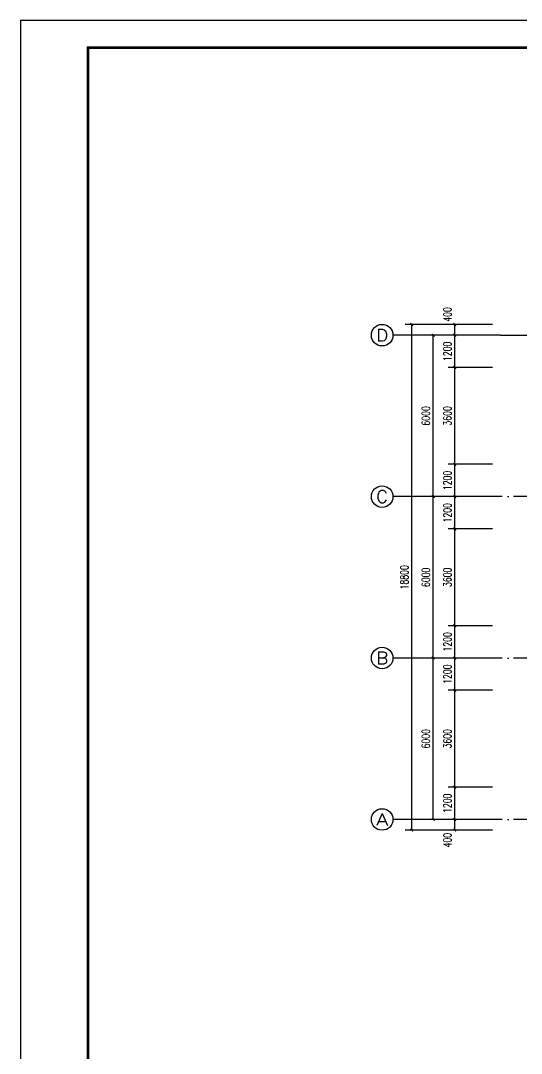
# Model space of a CAD drawing. Extents: x 4930511 to 5014611, y -422737 to -321054.
# Drawn here: x 4930511 to 4949126, y -401722 to -363337 of the extents above; entities that cross this region are included whole.
import ezdxf
from ezdxf.enums import TextEntityAlignment as Align

# ---------------------------------------------------------------- set-up
doc = ezdxf.new("R2010")
doc.units = 0
doc.header["$LTSCALE"] = 1000
doc.header["$MEASUREMENT"] = 0
doc.linetypes.add('DOTE', pattern=[2.42, 2, -0.2, 0.02, -0.2])
doc.layers.get('0').update_dxf_attribs({"linetype": 'CONTINUOUS'})
doc.layers.get('Defpoints').update_dxf_attribs({"linetype": 'CONTINUOUS'})
for name, color, linetype in [('AXIS', 3, 'CONTINUOUS'), ('AXIS_TEXT', 7, 'CONTINUOUS'), ('DOTE', 252, 'CONTINUOUS'), ('PUB_DIM', 3, 'CONTINUOUS'), ('PUB_TITLE', 4, 'CONTINUOUS')]:
    doc.layers.add(name, color=color, linetype=linetype)
doc.styles.add('_TCH_AXIS', font='COMPLEX', dxfattribs={"bigfont": 'GBCBIG'})
doc.styles.add('_TCH_DIM_T3', font='SIMPLEX', dxfattribs={"width": 0.705882, "bigfont": 'GBCBIG'})
doc.styles.add('COMPLEX', font='COMPLEX')
doc.dimstyles.new('_TCH_ARCH&&100', dxfattribs={"dimtxt": 297.5, "dimasz": 100, "dimexe": 250, "dimexo": 300, "dimgap": 126.25, "dimtad": 1, "dimdec": 0, "dimzin": 0, "dimdsep": 46, "dimtxsty": '_TCH_DIM_T3', "dimblk": 'ARCHTICK', "dimcen": 0.09, "dimclrt": 7, "dimazin": 2, "dimtfac": 1, "dimtdec": 0, "dimtix": 1, "dimtmove": 2, "dimatfit": 3, "dimfxl": 0, "dimtolj": 1, "dimtzin": 0, "dimarcsym": 0})

# ---------------------------------------------------------------- blocks, each defined once
blk = doc.blocks.new('_ArchTick')
at = {"color": 0, "linetype": 'ByBlock', "const_width": 0.4}
blk.add_lwpolyline([(-0.5, -0.5), (0.5, 0.5)], dxfattribs=at)
blk = doc.blocks.new('*D442')
at = {"layer": 'Defpoints', "color": 0}
for p in [(4946651, -393028), (4948351, -393028), (4948351, -393428)]:
    blk.add_point(p, dxfattribs=at)
at = {"layer": 'PUB_DIM', "color": 0, "lineweight": -2}
for p, q in [((4948051, -393028), (4946401, -393028)), ((4946651, -393428), (4946651, -393028)), ((4948051, -393428), (4946401, -393428))]:
    blk.add_line(p, q, dxfattribs=at)
at = {"layer": 'PUB_DIM', "color": 0, "lineweight": -2, "xscale": 100, "yscale": 100, "zscale": 100}
for p, rotation in [((4946651, -393028), 90), ((4946651, -393428), 270)]:
    blk.add_blockref('_ArchTick', p, dxfattribs=dict(at, rotation=rotation))
at = {"layer": 'PUB_DIM', "color": 7, "insert": (4946376, -393798), "char_height": 297.5, "attachment_point": 5, "rotation": 90, "style": '_TCH_DIM_T3'}
blk.add_mtext('\\A1;400', dxfattribs=at)
blk = doc.blocks.new('*D443')
at = {"layer": 'Defpoints', "color": 0}
for p in [(4946651, -391828), (4948351, -391828), (4948351, -393028)]:
    blk.add_point(p, dxfattribs=at)
at = {"layer": 'PUB_DIM', "color": 0, "lineweight": -2}
for p, q in [((4948051, -391828), (4946401, -391828)), ((4946651, -393028), (4946651, -391828)), ((4948051, -393028), (4946401, -393028))]:
    blk.add_line(p, q, dxfattribs=at)
at = {"layer": 'PUB_DIM', "color": 0, "lineweight": -2, "xscale": 100, "yscale": 100, "zscale": 100}
for p, rotation in [((4946651, -391828), 90), ((4946651, -393028), 270)]:
    blk.add_blockref('_ArchTick', p, dxfattribs=dict(at, rotation=rotation))
at = {"layer": 'PUB_DIM', "color": 7, "insert": (4946376, -392428), "char_height": 297.5, "attachment_point": 5, "rotation": 90, "style": '_TCH_DIM_T3'}
blk.add_mtext('\\A1;1200', dxfattribs=at)
blk = doc.blocks.new('*D444')
at = {"layer": 'Defpoints', "color": 0}
for p in [(4946651, -388228), (4948351, -388228), (4948351, -391828)]:
    blk.add_point(p, dxfattribs=at)
at = {"layer": 'PUB_DIM', "color": 0, "lineweight": -2}
for p, q in [((4948051, -388228), (4946401, -388228)), ((4946651, -391828), (4946651, -388228)), ((4948051, -391828), (4946401, -391828))]:
    blk.add_line(p, q, dxfattribs=at)
at = {"layer": 'PUB_DIM', "color": 0, "lineweight": -2, "xscale": 100, "yscale": 100, "zscale": 100}
for p, rotation in [((4946651, -388228), 90), ((4946651, -391828), 270)]:
    blk.add_blockref('_ArchTick', p, dxfattribs=dict(at, rotation=rotation))
at = {"layer": 'PUB_DIM', "color": 7, "insert": (4946376, -390028), "char_height": 297.5, "attachment_point": 5, "rotation": 90, "style": '_TCH_DIM_T3'}
blk.add_mtext('\\A1;3600', dxfattribs=at)
blk = doc.blocks.new('*D445')
at = {"layer": 'Defpoints', "color": 0}
for p in [(4946651, -387028), (4948351, -387028), (4948351, -388228)]:
    blk.add_point(p, dxfattribs=at)
at = {"layer": 'PUB_DIM', "color": 0, "lineweight": -2}
for p, q in [((4948051, -387028), (4946401, -387028)), ((4946651, -388228), (4946651, -387028)), ((4948051, -388228), (4946401, -388228))]:
    blk.add_line(p, q, dxfattribs=at)
at = {"layer": 'PUB_DIM', "color": 0, "lineweight": -2, "xscale": 100, "yscale": 100, "zscale": 100}
for p, rotation in [((4946651, -387028), 90), ((4946651, -388228), 270)]:
    blk.add_blockref('_ArchTick', p, dxfattribs=dict(at, rotation=rotation))
at = {"layer": 'PUB_DIM', "color": 7, "insert": (4946376, -387628), "char_height": 297.5, "attachment_point": 5, "rotation": 90, "style": '_TCH_DIM_T3'}
blk.add_mtext('\\A1;1200', dxfattribs=at)
blk = doc.blocks.new('*D477')
at = {"layer": 'Defpoints', "color": 0}
for p in [(4946651, -385828), (4948351, -385828), (4948351, -387028)]:
    blk.add_point(p, dxfattribs=at)
at = {"layer": 'PUB_DIM', "color": 0, "lineweight": -2}
for p, q in [((4948051, -385828), (4946401, -385828)), ((4946651, -387028), (4946651, -385828)), ((4948051, -387028), (4946401, -387028))]:
    blk.add_line(p, q, dxfattribs=at)
at = {"layer": 'PUB_DIM', "color": 0, "lineweight": -2, "xscale": 100, "yscale": 100, "zscale": 100}
for p, rotation in [((4946651, -385828), 90), ((4946651, -387028), 270)]:
    blk.add_blockref('_ArchTick', p, dxfattribs=dict(at, rotation=rotation))
at = {"layer": 'PUB_DIM', "color": 7, "insert": (4946376, -386428), "char_height": 297.5, "attachment_point": 5, "rotation": 90, "style": '_TCH_DIM_T3'}
blk.add_mtext('\\A1;1200', dxfattribs=at)
blk = doc.blocks.new('*D478')
at = {"layer": 'Defpoints', "color": 0}
for p in [(4946651, -382228), (4948351, -382228), (4948351, -385828)]:
    blk.add_point(p, dxfattribs=at)
at = {"layer": 'PUB_DIM', "color": 0, "lineweight": -2}
for p, q in [((4948051, -382228), (4946401, -382228)), ((4946651, -385828), (4946651, -382228)), ((4948051, -385828), (4946401, -385828))]:
    blk.add_line(p, q, dxfattribs=at)
at = {"layer": 'PUB_DIM', "color": 0, "lineweight": -2, "xscale": 100, "yscale": 100, "zscale": 100}
for p, rotation in [((4946651, -382228), 90), ((4946651, -385828), 270)]:
    blk.add_blockref('_ArchTick', p, dxfattribs=dict(at, rotation=rotation))
at = {"layer": 'PUB_DIM', "color": 7, "insert": (4946376, -384028), "char_height": 297.5, "attachment_point": 5, "rotation": 90, "style": '_TCH_DIM_T3'}
blk.add_mtext('\\A1;3600', dxfattribs=at)
blk = doc.blocks.new('*D479')
at = {"layer": 'Defpoints', "color": 0}
for p in [(4946651, -381028), (4948351, -381028), (4948351, -382228)]:
    blk.add_point(p, dxfattribs=at)
at = {"layer": 'PUB_DIM', "color": 0, "lineweight": -2}
for p, q in [((4948051, -381028), (4946401, -381028)), ((4946651, -382228), (4946651, -381028)), ((4948051, -382228), (4946401, -382228))]:
    blk.add_line(p, q, dxfattribs=at)
at = {"layer": 'PUB_DIM', "color": 0, "lineweight": -2, "xscale": 100, "yscale": 100, "zscale": 100}
for p, rotation in [((4946651, -381028), 90), ((4946651, -382228), 270)]:
    blk.add_blockref('_ArchTick', p, dxfattribs=dict(at, rotation=rotation))
at = {"layer": 'PUB_DIM', "color": 7, "insert": (4946376, -381628), "char_height": 297.5, "attachment_point": 5, "rotation": 90, "style": '_TCH_DIM_T3'}
blk.add_mtext('\\A1;1200', dxfattribs=at)
blk = doc.blocks.new('*D480')
at = {"layer": 'Defpoints', "color": 0}
for p in [(4946651, -379828), (4948351, -379828), (4948351, -381028)]:
    blk.add_point(p, dxfattribs=at)
at = {"layer": 'PUB_DIM', "color": 0, "lineweight": -2}
for p, q in [((4948051, -379828), (4946401, -379828)), ((4946651, -381028), (4946651, -379828)), ((4948051, -381028), (4946401, -381028))]:
    blk.add_line(p, q, dxfattribs=at)
at = {"layer": 'PUB_DIM', "color": 0, "lineweight": -2, "xscale": 100, "yscale": 100, "zscale": 100}
for p, rotation in [((4946651, -379828), 90), ((4946651, -381028), 270)]:
    blk.add_blockref('_ArchTick', p, dxfattribs=dict(at, rotation=rotation))
at = {"layer": 'PUB_DIM', "color": 7, "insert": (4946376, -380428), "char_height": 297.5, "attachment_point": 5, "rotation": 90, "style": '_TCH_DIM_T3'}
blk.add_mtext('\\A1;1200', dxfattribs=at)
blk = doc.blocks.new('*D481')
at = {"layer": 'Defpoints', "color": 0}
for p in [(4946651, -376228), (4948351, -376228), (4948351, -379828)]:
    blk.add_point(p, dxfattribs=at)
at = {"layer": 'PUB_DIM', "color": 0, "lineweight": -2}
for p, q in [((4948051, -376228), (4946401, -376228)), ((4946651, -379828), (4946651, -376228)), ((4948051, -379828), (4946401, -379828))]:
    blk.add_line(p, q, dxfattribs=at)
at = {"layer": 'PUB_DIM', "color": 0, "lineweight": -2, "xscale": 100, "yscale": 100, "zscale": 100}
for p, rotation in [((4946651, -376228), 90), ((4946651, -379828), 270)]:
    blk.add_blockref('_ArchTick', p, dxfattribs=dict(at, rotation=rotation))
at = {"layer": 'PUB_DIM', "color": 7, "insert": (4946376, -378028), "char_height": 297.5, "attachment_point": 5, "rotation": 90, "style": '_TCH_DIM_T3'}
blk.add_mtext('\\A1;3600', dxfattribs=at)
blk = doc.blocks.new('*D482')
at = {"layer": 'Defpoints', "color": 0}
for p in [(4946651, -375028), (4948351, -375028), (4948351, -376228)]:
    blk.add_point(p, dxfattribs=at)
at = {"layer": 'PUB_DIM', "color": 0, "lineweight": -2}
for p, q in [((4948051, -375028), (4946401, -375028)), ((4946651, -376228), (4946651, -375028)), ((4948051, -376228), (4946401, -376228))]:
    blk.add_line(p, q, dxfattribs=at)
at = {"layer": 'PUB_DIM', "color": 0, "lineweight": -2, "xscale": 100, "yscale": 100, "zscale": 100}
for p, rotation in [((4946651, -375028), 90), ((4946651, -376228), 270)]:
    blk.add_blockref('_ArchTick', p, dxfattribs=dict(at, rotation=rotation))
at = {"layer": 'PUB_DIM', "color": 7, "insert": (4946376, -375628), "char_height": 297.5, "attachment_point": 5, "rotation": 90, "style": '_TCH_DIM_T3'}
blk.add_mtext('\\A1;1200', dxfattribs=at)
blk = doc.blocks.new('*D483')
at = {"layer": 'Defpoints', "color": 0}
for p in [(4946651, -374628), (4948351, -374628), (4948351, -375028)]:
    blk.add_point(p, dxfattribs=at)
at = {"layer": 'PUB_DIM', "color": 0, "lineweight": -2}
for p, q in [((4948051, -374628), (4946401, -374628)), ((4946651, -375028), (4946651, -374628)), ((4948051, -375028), (4946401, -375028))]:
    blk.add_line(p, q, dxfattribs=at)
at = {"layer": 'PUB_DIM', "color": 0, "lineweight": -2, "xscale": 100, "yscale": 100, "zscale": 100}
for p, rotation in [((4946651, -374628), 90), ((4946651, -375028), 270)]:
    blk.add_blockref('_ArchTick', p, dxfattribs=dict(at, rotation=rotation))
at = {"layer": 'PUB_DIM', "color": 7, "insert": (4946376, -374258), "char_height": 297.5, "attachment_point": 5, "rotation": 90, "style": '_TCH_DIM_T3'}
blk.add_mtext('\\A1;400', dxfattribs=at)
blk = doc.blocks.new('*D406')
at = {"layer": 'AXIS', "color": 0, "lineweight": -2}
for p, q in [((4948051, -387028), (4945601, -387028)), ((4945851, -393028), (4945851, -387028)), ((4948051, -393028), (4945601, -393028))]:
    blk.add_line(p, q, dxfattribs=at)
at = {"layer": 'Defpoints', "color": 0}
for p in [(4945851, -387028), (4948351, -387028), (4948351, -393028)]:
    blk.add_point(p, dxfattribs=at)
at = {"layer": 'AXIS', "color": 0, "lineweight": -2, "xscale": 100, "yscale": 100, "zscale": 100}
for p, rotation in [((4945851, -387028), 90), ((4945851, -393028), 270)]:
    blk.add_blockref('_ArchTick', p, dxfattribs=dict(at, rotation=rotation))
at = {"layer": 'AXIS', "color": 7, "insert": (4945576, -390028), "char_height": 297.5, "attachment_point": 5, "rotation": 90, "style": '_TCH_DIM_T3'}
blk.add_mtext('\\A1;6000', dxfattribs=at)
blk = doc.blocks.new('*D407')
at = {"layer": 'AXIS', "color": 0, "lineweight": -2}
for p, q in [((4948051, -381028), (4945601, -381028)), ((4945851, -387028), (4945851, -381028)), ((4948051, -387028), (4945601, -387028))]:
    blk.add_line(p, q, dxfattribs=at)
at = {"layer": 'Defpoints', "color": 0}
for p in [(4945851, -381028), (4948351, -381028), (4948351, -387028)]:
    blk.add_point(p, dxfattribs=at)
at = {"layer": 'AXIS', "color": 0, "lineweight": -2, "xscale": 100, "yscale": 100, "zscale": 100}
for p, rotation in [((4945851, -381028), 90), ((4945851, -387028), 270)]:
    blk.add_blockref('_ArchTick', p, dxfattribs=dict(at, rotation=rotation))
at = {"layer": 'AXIS', "color": 7, "insert": (4945576, -384028), "char_height": 297.5, "attachment_point": 5, "rotation": 90, "style": '_TCH_DIM_T3'}
blk.add_mtext('\\A1;6000', dxfattribs=at)
blk = doc.blocks.new('*D408')
at = {"layer": 'AXIS', "color": 0, "lineweight": -2}
for p, q in [((4948051, -375028), (4945601, -375028)), ((4945851, -381028), (4945851, -375028)), ((4948051, -381028), (4945601, -381028))]:
    blk.add_line(p, q, dxfattribs=at)
at = {"layer": 'Defpoints', "color": 0}
for p in [(4945851, -375028), (4948351, -375028), (4948351, -381028)]:
    blk.add_point(p, dxfattribs=at)
at = {"layer": 'AXIS', "color": 0, "lineweight": -2, "xscale": 100, "yscale": 100, "zscale": 100}
for p, rotation in [((4945851, -375028), 90), ((4945851, -381028), 270)]:
    blk.add_blockref('_ArchTick', p, dxfattribs=dict(at, rotation=rotation))
at = {"layer": 'AXIS', "color": 7, "insert": (4945576, -378028), "char_height": 297.5, "attachment_point": 5, "rotation": 90, "style": '_TCH_DIM_T3'}
blk.add_mtext('\\A1;6000', dxfattribs=at)
blk = doc.blocks.new('*D409')
at = {"layer": 'AXIS', "color": 0, "lineweight": -2}
for p, q in [((4948051, -374628), (4944801, -374628)), ((4945051, -393428), (4945051, -374628)), ((4948051, -393428), (4944801, -393428))]:
    blk.add_line(p, q, dxfattribs=at)
at = {"layer": 'Defpoints', "color": 0}
for p in [(4945051, -374628), (4948351, -374628), (4948351, -393428)]:
    blk.add_point(p, dxfattribs=at)
at = {"layer": 'AXIS', "color": 0, "lineweight": -2, "xscale": 100, "yscale": 100, "zscale": 100}
for p, rotation in [((4945051, -374628), 90), ((4945051, -393428), 270)]:
    blk.add_blockref('_ArchTick', p, dxfattribs=dict(at, rotation=rotation))
at = {"layer": 'AXIS', "color": 7, "insert": (4944776, -384028), "char_height": 297.5, "attachment_point": 5, "rotation": 90, "style": '_TCH_DIM_T3'}
blk.add_mtext('\\A1;18800', dxfattribs=at)
blk = doc.blocks.new('_AXISO')
blk.add_circle((0, 0), 0.5)
at = {"layer": 'AXIS_TEXT', "style": 'COMPLEX', "width": 1.041667}
blk.add_attdef('A', text='', height=0.56, dxfattribs=at).set_placement((-0.25, -0.28), (0.25, -0.28), align=Align.FIT)

msp = doc.modelspace()

# ---------------------------------------------------------------- linework, layer by layer
at = {"layer": 'AXIS', "color": 0}
for p, q in [((4948351.2, -375028.2), (4944351.2, -375028.2)), ((4948351.2, -381028.2), (4944351.2, -381028.2)), ((4948351.2, -387028.2), (4944351.2, -387028.2)), ((4948351.2, -393028.2), (4944351.2, -393028.2))]:
    msp.add_line(p, q, dxfattribs=at)
at = {"layer": 'DOTE', "linetype": 'DOTE'}
for p, q in [((4948351.2, -375028.2), (4965351.2, -375028.2)), ((4965351.2, -381028.2), (4948351.2, -381028.2)), ((4965351.2, -387028.2), (4948351.2, -387028.2)), ((4965351.2, -393028.2), (4948351.2, -393028.2))]:
    msp.add_line(p, q, dxfattribs=at)
at = {"layer": 'PUB_TITLE', "color": 4}
msp.add_lwpolyline([(4930511.1, -422737.3), (5014611.1, -422737.3), (5014611.1, -363337.3), (4930511.1, -363337.3)], close=True, dxfattribs=at)
at = {"layer": 'PUB_TITLE', "color": 4, "const_width": 100}
msp.add_lwpolyline([(4933011.1, -421737.3), (5013611.1, -421737.3), (5013611.1, -364337.3), (4933011.1, -364337.3)], close=True, dxfattribs=at)

# ---------------------------------------------------------------- block references
at = {"layer": 'AXIS', "color": 0}
ref = msp.add_blockref('_AXISO', (4943951.2, -375028.2), dxfattribs=dict(at, xscale=800, yscale=800, zscale=800))
ref.add_attrib('A', 'D', dxfattribs={"layer": 'AXIS_TEXT', "color": 0, "height": 452.5, "style": '_TCH_AXIS', "width": 1.235294}).set_placement((4943724.9, -375254.5), (4944177.5, -375254.5), align=Align.FIT)
ref = msp.add_blockref('_AXISO', (4943951.2, -381028.2), dxfattribs=dict(at, xscale=800, yscale=800, zscale=800))
ref.add_attrib('A', 'C', dxfattribs={"layer": 'AXIS_TEXT', "color": 0, "height": 452.5, "style": '_TCH_AXIS', "width": 1.4}).set_placement((4943724.9, -381254.5), (4944177.5, -381254.5), align=Align.FIT)
ref = msp.add_blockref('_AXISO', (4943951.2, -387028.2), dxfattribs=dict(at, xscale=800, yscale=800, zscale=800))
ref.add_attrib('A', 'B', dxfattribs={"layer": 'AXIS_TEXT', "color": 0, "height": 452.5, "style": '_TCH_AXIS', "width": 1.235294}).set_placement((4943724.9, -387254.5), (4944177.5, -387254.5), align=Align.FIT)
ref = msp.add_blockref('_AXISO', (4943951.2, -393028.2), dxfattribs=dict(at, xscale=800, yscale=800, zscale=800))
ref.add_attrib('A', 'A', dxfattribs={"layer": 'AXIS_TEXT', "color": 0, "height": 452.5, "style": '_TCH_AXIS', "width": 1.166667}).set_placement((4943724.9, -393254.5), (4944177.5, -393254.5), align=Align.FIT)

# ---------------------------------------------------------------- dimensions: what is measured, and where the dimension line sits
for p1, p2, distance, picture, middle in [((4948351.2, -393428.2), (4948351.2, -374628.2), 3300, '*D409', (4944776.2, -384028.2)), ((4948351.2, -381028.2), (4948351.2, -375028.2), 2500, '*D408', (4945576.2, -378028.2)), ((4948351.2, -387028.2), (4948351.2, -381028.2), 2500, '*D407', (4945576.2, -384028.2)), ((4948351.2, -393028.2), (4948351.2, -387028.2), 2500, '*D406', (4945576.2, -390028.2))]:
    dim = msp.add_aligned_dim(p1=p1, p2=p2, distance=distance, dimstyle='_TCH_ARCH&&100', dxfattribs=at)
    dim.commit()
    dim.dimension.update_dxf_attribs({"geometry": picture, "text_midpoint": middle})
at = {"layer": 'PUB_DIM', "color": 0}
for base, p1, p2, picture, middle in [((4946651.2, -374628.2), (4948351.2, -375028.2), (4948351.2, -374628.2), '*D483', (4946376.2, -374258.2)), ((4946651.2, -393028.2), (4948351.2, -393428.2), (4948351.2, -393028.2), '*D442', (4946376.2, -393798.2))]:
    dim = msp.add_linear_dim(base=base, p1=p1, p2=p2, angle=90, dimstyle='_TCH_ARCH&&100', dxfattribs=at)
    dim.commit()
    dim.dimension.update_dxf_attribs({"geometry": picture, "text_midpoint": middle, "dimtype": 161})
for p1, p2, picture, middle in [((4948351.2, -376228.2), (4948351.2, -375028.2), '*D482', (4946376.2, -375628.2)), ((4948351.2, -379828.2), (4948351.2, -376228.2), '*D481', (4946376.2, -378028.2)), ((4948351.2, -381028.2), (4948351.2, -379828.2), '*D480', (4946376.2, -380428.2)), ((4948351.2, -382228.2), (4948351.2, -381028.2), '*D479', (4946376.2, -381628.2)), ((4948351.2, -385828.2), (4948351.2, -382228.2), '*D478', (4946376.2, -384028.2)), ((4948351.2, -387028.2), (4948351.2, -385828.2), '*D477', (4946376.2, -386428.2)), ((4948351.2, -388228.2), (4948351.2, -387028.2), '*D445', (4946376.2, -387628.2)), ((4948351.2, -391828.2), (4948351.2, -388228.2), '*D444', (4946376.2, -390028.2)), ((4948351.2, -393028.2), (4948351.2, -391828.2), '*D443', (4946376.2, -392428.2))]:
    dim = msp.add_aligned_dim(p1=p1, p2=p2, distance=1700, dimstyle='_TCH_ARCH&&100', dxfattribs=at)
    dim.commit()
    dim.dimension.update_dxf_attribs({"geometry": picture, "text_midpoint": middle})

doc.saveas('drawing.dxf')
